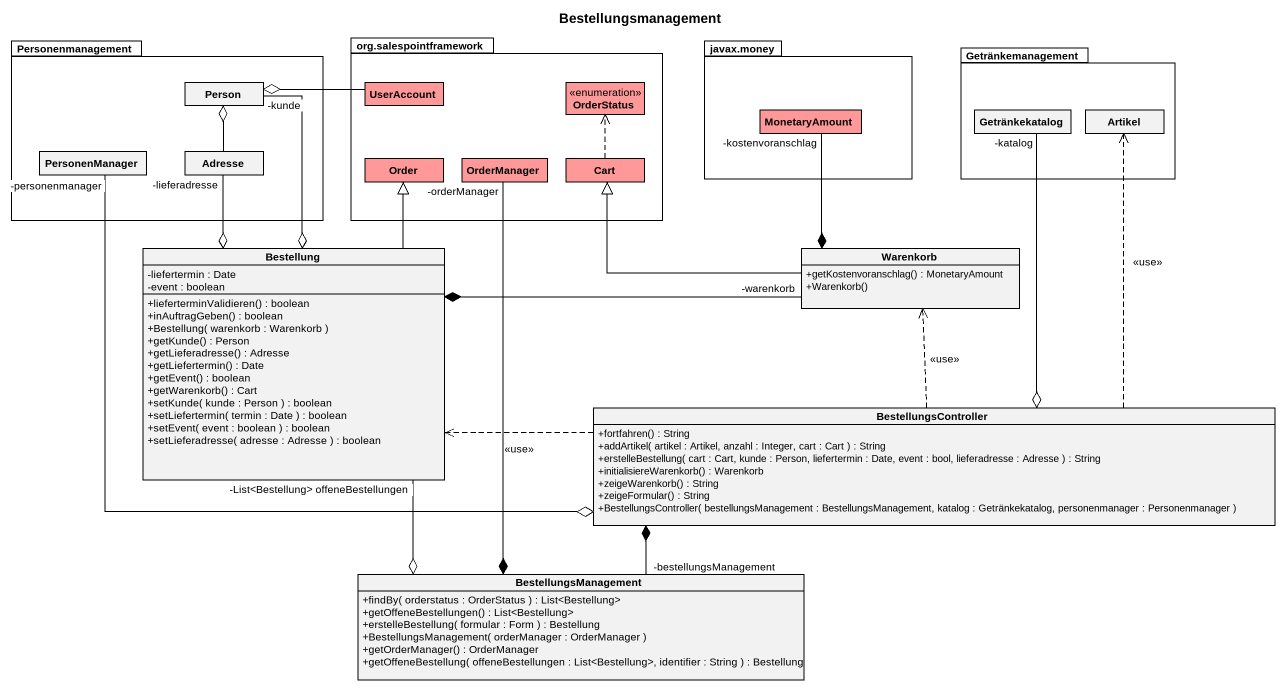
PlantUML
@startuml
title Bestellungsmanagement
hide circle
hide empty members
skinparam classAttributeIconSize 0
package Personenmanagement {
  class "Person" as Person_
  class PersonenManager
  class Adresse
}
package "org.salespointframework" as org_salespointframework {
  class UserAccount #FF9999
  enum OrderStatus #FF9999
  class Order #FF9999
  class OrderManager #FF9999
  class Cart #FF9999
}
package "javax.money" as javax_money {
  class MonetaryAmount #FF9999
}
package Getränkemanagement {
  class Getränkekatalog
  class Artikel
}
class Bestellung {
  -liefertermin : Date
  -event : boolean
  +lieferterminValidieren() : boolean
  +inAuftragGeben() : boolean
  +Bestellung( warenkorb : Warenkorb )
  +getKunde() : Person
  +getLieferadresse() : Adresse
  +getLiefertermin() : Date
  +getEvent() : boolean
  +getWarenkorb() : Cart
  +setKunde( kunde : Person ) : boolean
  +setLiefertermin( termin : Date ) : boolean
  +setEvent( event : boolean ) : boolean
  +setLieferadresse( adresse : Adresse ) : boolean
}
class Warenkorb {
  +getKostenvoranschlag() : MonetaryAmount
  +Warenkorb()
}
class BestellungsController {
  +fortfahren() : String
  +addArtikel( artikel : Artikel, anzahl : Integer, cart : Cart ) : String
  +erstelleBestellung( cart : Cart, kunde : Person, liefertermin : Date, event : bool, lieferadresse : Adresse ) : String
  +initialisiereWarenkorb() : Warenkorb
  +zeigeWarenkorb() : String
  +zeigeFormular() : String
  +BestellungsController( bestellungsManagement : BestellungsManagement, katalog : Getränkekatalog, personenmanager : Personenmanager )
}
class BestellungsManagement {
  +findBy( orderstatus : OrderStatus ) : List<Bestellung>
  +getOffeneBestellungen() : List<Bestellung>
  +erstelleBestellung( formular : Form ) : Bestellung
  +BestellungsManagement( orderManager : OrderManager )
  +getOrderManager() : OrderManager
  +getOffeneBestellung( offeneBestellungen : List<Bestellung>, identifier : String ) : Bestellung
}
Person_ o-right- UserAccount
Person_ o-- Adresse
Cart .up.> OrderStatus
Bestellung o-up- "-kunde" Person_
Bestellung o-up- "-lieferadresse" Adresse
Bestellung -up-|> Order
Bestellung *-right- "-warenkorb" Warenkorb
Warenkorb *-up- "-kostenvoranschlag" MonetaryAmount
Warenkorb -left-|> Cart
BestellungsController o-up- "-katalog" Getränkekatalog
BestellungsController .up.> Artikel : <<use>>
BestellungsController o-left- "-personenmanager" PersonenManager
BestellungsController .left.> Bestellung : <<use>>
BestellungsController .up.> Warenkorb : <<use>>
BestellungsController *-left- "-bestellungsManagement" BestellungsManagement
BestellungsManagement *-up- "-orderManager" OrderManager
BestellungsManagement o-up- "-List<Bestellung> offeneBestellungen" Bestellung
@enduml
